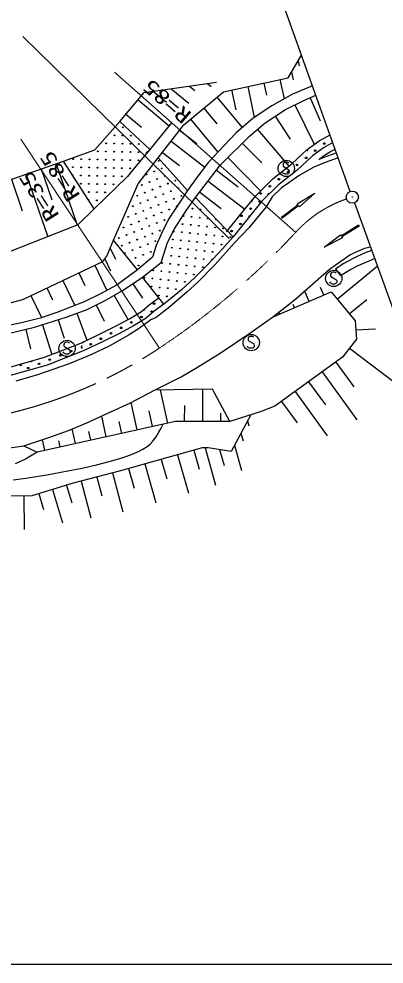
# Model space of a CAD drawing. Units: millimetres, scale not verified. Extents: x 40000 to 680000, y 20000 to 380000.
# Drawn here: x 209849 to 254536, y 205000 to 320694 of the extents above; entities that cross this region are included whole.
import ezdxf
from ezdxf.enums import TextEntityAlignment as Align

# ---------------------------------------------------------------- set-up
doc = ezdxf.new("R2010")
doc.units = ezdxf.units.MM
doc.header["$LTSCALE"] = 1000
doc.linetypes.add('CHAIN', pattern=[18.5, 12, -1.5, 3.5, -1.5])
for name, color, linetype, lineweight in [('M-BGD', 7, 'Continuous', 25), ('M-BGD-HTXT', 7, 'Continuous', 13), ('M-BMK', 2, 'CHAIN', 13), ('M-STR-STRC', 7, 'Continuous', 25), ('M-TTL-BAND', 7, 'Continuous', 25)]:
    doc.layers.add(name, color=color, linetype=linetype, lineweight=lineweight)
doc.layers.add('M-OTRS', color=7, linetype='Continuous')
doc.styles.add('ＭＳ ゴシック', font='')
doc.styles.get('ＭＳ ゴシック').set_extended_font_data('MS Gothic')

# ---------------------------------------------------------------- blocks, each defined once
blk = doc.blocks.new('BUHIN2')
at = {"color": 6, "linetype": 'Continuous', "lineweight": 25}
for radius in [746, 22.5]:
    blk.add_circle((0, 0), radius, dxfattribs=at)
blk = doc.blocks.new('BUHIN14')
at = {"color": 7, "linetype": 'Continuous', "lineweight": 25}
blk.add_lwpolyline([(-708, 107), (-749, 37), (-760, -45), (-749, -151), (-703, -299), (-632, -413), (-528, -496), (-403, -526), (-292, -497), (-222, -471), (-138, -403), (-106, -320), (36, 293), (104, 377), (212, 452), (329, 478), (431, 472), (537, 431), (626, 296), (693, 77), (708, -23), (693, -127), (645, -226), (555, -327)], dxfattribs=at)
blk.add_circle((0, 0), 995, dxfattribs=at)

msp = doc.modelspace()

# ---------------------------------------------------------------- linework, layer by layer
at = {"layer": 'M-BGD'}
for p, q in [((243459, 318986), (239114, 331145)), ((250392, 299586), (243459, 318986)), ((242786, 313485), (244429, 316272)), ((244018, 315576), (244156, 314933)), ((243196, 314182), (243404, 313218)), ((225166, 311681), (234041, 312934)), ((230713, 312464), (231357, 311927)), ((232932, 312777), (233361, 312419)), ((234877, 311785), (242786, 313485)), ((237843, 312423), (238655, 308643)), ((239820, 312848), (240142, 311349)), ((241797, 313273), (242305, 310910)), ((245770, 312520), (243308, 311467)), ((222207, 308131), (225166, 311681)), ((226275, 311837), (227897, 310486)), ((228494, 312151), (230641, 310362)), ((230039, 307748), (234877, 311785)), ((235865, 311998), (236385, 309579)), ((243308, 311467), (240802, 310074)), ((244788, 310741), (246189, 311348)), ((224426, 310793), (228233, 307621)), ((234070, 311112), (237174, 307393)), ((240802, 310074), (238505, 308543)), ((242456, 309592), (244788, 310741)), ((243622, 310167), (245998, 305342)), ((245489, 311044), (246716, 308212)), ((222947, 309018), (224859, 307425)), ((232458, 309766), (234056, 307851)), ((239985, 307991), (242456, 309592)), ((219149, 304672), (222207, 308131)), ((222207, 308131), (225862, 304720)), ((228507, 307956), (225862, 304720)), ((226906, 303675), (230039, 307748)), ((230845, 308421), (234206, 304393)), ((238505, 308543), (236451, 306768)), ((238071, 306355), (239985, 307991)), ((241221, 308792), (243058, 305955)), ((229517, 307069), (231610, 305458)), ((236451, 306768), (234920, 305167)), ((239028, 307173), (242881, 302665)), ((228472, 305712), (232597, 302539)), ((234521, 302840), (238071, 306355)), ((237183, 305477), (239566, 303070)), ((245120, 304689), (246577, 305772)), ((246577, 305772), (247919, 306506)), ((248260, 305553), (247118, 304928)), ((215320, 303276), (219149, 304672)), ((225862, 304720), (224004, 302481)), ((227428, 304354), (229496, 302764)), ((234920, 305167), (233062, 303151)), ((243231, 302940), (245120, 304689)), ((247118, 304928), (245760, 303919)), ((247239, 304029), (247976, 304466)), ((247976, 304466), (248546, 304753)), ((248714, 304281), (248068, 304063)), ((195239, 296347), (215320, 303276)), ((219044, 297463), (215320, 303276)), ((224433, 300524), (226906, 303675)), ((226906, 303675), (230486, 299705)), ((233062, 303151), (231635, 301271)), ((235408, 303719), (239431, 299656)), ((245760, 303919), (243881, 302179)), ((247319, 303130), (245937, 302542)), ((246559, 303476), (247239, 304029)), ((247158, 303729), (246559, 303476)), ((248068, 304063), (247158, 303729)), ((248930, 303679), (247319, 303130)), ((212582, 302331), (213890, 298539)), ((214407, 302961), (216997, 295454)), ((224004, 302481), (223144, 301407)), ((231458, 298837), (234521, 302840)), ((234010, 302173), (236673, 300136)), ((240957, 301156), (243231, 302940)), ((243881, 302179), (241618, 300404)), ((245937, 302542), (244128, 301529)), ((208931, 301071), (210266, 297200)), ((210756, 301701), (213400, 294038)), ((223144, 301407), (219044, 297463)), ((231635, 301271), (230486, 299705)), ((232989, 300839), (237489, 297395)), ((238822, 299057), (240957, 301156)), ((244128, 301529), (242871, 300617)), ((222285, 295583), (224433, 300524)), ((230486, 299705), (229374, 298032)), ((241618, 300404), (239565, 298385)), ((241995, 300007), (240827, 298896)), ((242871, 300617), (241995, 300007)), ((230362, 297302), (231458, 298837)), ((231458, 298837), (236050, 294002)), ((231968, 299505), (234600, 297491)), ((237504, 297413), (238822, 299057)), ((240827, 298896), (240090, 297709)), ((219044, 297463), (217060, 295479)), ((229374, 298032), (228171, 296185)), ((235269, 294628), (237504, 297413)), ((239565, 298385), (236050, 294002)), ((240090, 297709), (237981, 295110)), ((250900, 298175), (260458, 271756)), ((228171, 296185), (227312, 294423)), ((228902, 294982), (230362, 297302)), ((217060, 295479), (201154, 289214)), ((221431, 293612), (222285, 295583)), ((237981, 295110), (236196, 293232)), ((227312, 294423), (226625, 292963)), ((228042, 293306), (228902, 294982)), ((236050, 294002), (234745, 292533)), ((220598, 291634), (221431, 293612)), ((224369, 289990), (221431, 293612)), ((226625, 292963), (226195, 291545)), ((227269, 290857), (228042, 293306)), ((236196, 293232), (233878, 290638)), ((252180, 292615), (252840, 292813)), ((220119, 291010), (220598, 291634)), ((221015, 292623), (221658, 291271)), ((234745, 292533), (232940, 290600)), ((248557, 290561), (250334, 291807)), ((250334, 291807), (251326, 292269)), ((251996, 291969), (250819, 291415)), ((251326, 292269), (252180, 292615)), ((253009, 292346), (251996, 291969)), ((210349, 286365), (220119, 291010)), ((219142, 290545), (220608, 287464)), ((220359, 291322), (221046, 289877)), ((226195, 291545), (224369, 289990)), ((224977, 289071), (227269, 290857)), ((232940, 290600), (231393, 289053)), ((233878, 290638), (231744, 288458)), ((247857, 290046), (248557, 290561)), ((249526, 290699), (248580, 290076)), ((248812, 286392), (253705, 290421)), ((250819, 291415), (249526, 290699)), ((250334, 289961), (251349, 290515)), ((251349, 290515), (252411, 290976)), ((252411, 290976), (253368, 291352)), ((217188, 289616), (217935, 288046)), ((224369, 289990), (221891, 288158)), ((243727, 286415), (247857, 290046)), ((248580, 290076), (249203, 289268)), ((249203, 289268), (250334, 289961)), ((215234, 288687), (216697, 285610)), ((221891, 288158), (219851, 287054)), ((222617, 287489), (224977, 289071)), ((223797, 288280), (224988, 286503)), ((227581, 285762), (224977, 289071)), ((231393, 289053), (229761, 287549)), ((231744, 288458), (230431, 287295)), ((213280, 287758), (213979, 286288)), ((219851, 287054), (217832, 286055)), ((220384, 286215), (222617, 287489)), ((230431, 287295), (228334, 285451)), ((229761, 287549), (228386, 286432)), ((240865, 284176), (248079, 287282)), ((245373, 286118), (244795, 287461)), ((247177, 286894), (246772, 287834)), ((248079, 287282), (251012, 283721)), ((202889, 284388), (210349, 286365)), ((211326, 286829), (212610, 284130)), ((217832, 286055), (214476, 284739)), ((218218, 285144), (220384, 286215)), ((221500, 286852), (223199, 283876)), ((225768, 285695), (227000, 286575)), ((228386, 286432), (227581, 285762)), ((240865, 284176), (243727, 286415)), ((250279, 284611), (252408, 286365)), ((214476, 284739), (212435, 284073)), ((215639, 284171), (218218, 285144)), ((216928, 284657), (218170, 281367)), ((219301, 285679), (220275, 283709)), ((223379, 283987), (224845, 284890)), ((224845, 284890), (225768, 285695)), ((226389, 284910), (225439, 284082)), ((227581, 285762), (226389, 284910)), ((228334, 285451), (226629, 284138)), ((241766, 284565), (241651, 284833)), ((243570, 285341), (243396, 285744)), ((210166, 283511), (207980, 283053)), ((212435, 284073), (210166, 283511)), ((211751, 282945), (215639, 284171)), ((214667, 283864), (215370, 281634)), ((221688, 283082), (223379, 283987)), ((225439, 284082), (223877, 283120)), ((225995, 283873), (224613, 282859)), ((226629, 284138), (225995, 283873)), ((238118, 282215), (240865, 284176)), ((251012, 283721), (251141, 281513)), ((207493, 281923), (211751, 282945)), ((210687, 282689), (211261, 280295)), ((212723, 283251), (213869, 279617)), ((219646, 282049), (221688, 283082)), ((223877, 283120), (222150, 282195)), ((224613, 282859), (223334, 282018)), ((251076, 282617), (253479, 282757)), ((217422, 281021), (219646, 282049)), ((220081, 281149), (217818, 280102)), ((222150, 282195), (220081, 281149)), ((223334, 282018), (220910, 280654)), ((234481, 279765), (238118, 282215)), ((251141, 281513), (249449, 279282)), ((212973, 279274), (214899, 280011)), ((214899, 280011), (217422, 281021)), ((217818, 280102), (215263, 279080)), ((220910, 280654), (218660, 279562)), ((250295, 280397), (257380, 275024)), ((210719, 278617), (212973, 279274)), ((215263, 279080), (213292, 278326)), ((218660, 279562), (216016, 278465)), ((231719, 278052), (234481, 279765)), ((249449, 279282), (241159, 273276)), ((208277, 277947), (210719, 278617)), ((213292, 278326), (210991, 277655)), ((216016, 278465), (212111, 277115)), ((229705, 276877), (231719, 278052)), ((248620, 278681), (250814, 275653)), ((210991, 277655), (208509, 276974)), ((212111, 277115), (209467, 276356)), ((226425, 275234), (229705, 276877)), ((246962, 277480), (251199, 271632)), ((233542, 275365), (226469, 275255)), ((235678, 271412), (233542, 275365)), ((245304, 276279), (247347, 273459)), ((223488, 273702), (226425, 275234)), ((228081, 271213), (227191, 275248)), ((232351, 271416), (232356, 275343)), ((243646, 275078), (247582, 269646)), ((220747, 272420), (223488, 273702)), ((224313, 270381), (223571, 273745)), ((230132, 271419), (230135, 273361)), ((241159, 273276), (239509, 272647)), ((241988, 273877), (243881, 271265)), ((218166, 271266), (220747, 272420)), ((220545, 269550), (219987, 272080)), ((226197, 270797), (225770, 272733)), ((234569, 271414), (234570, 272437)), ((239509, 272647), (235678, 271412)), ((238229, 272234), (235814, 267754)), ((229023, 271420), (212067, 267680)), ((215900, 270322), (218166, 271266)), ((222429, 269966), (222105, 271435)), ((235678, 271412), (229023, 271420)), ((237826, 271487), (238001, 270867)), ((213404, 269398), (215900, 270322)), ((216777, 268719), (216380, 270521)), ((218661, 269135), (218425, 270205)), ((237021, 269994), (237283, 269064)), ((207830, 268072), (210465, 268428)), ((210465, 268428), (213404, 269398)), ((210465, 268428), (212067, 267680)), ((213009, 267888), (212725, 269174)), ((214893, 268304), (214725, 269064)), ((236216, 268501), (237089, 265400)), ((212067, 267680), (210643, 266790)), ((232268, 268189), (222261, 265372)), ((229266, 267344), (230589, 262644)), ((231267, 267907), (231924, 265573)), ((232992, 268189), (232268, 268189)), ((232630, 268189), (233917, 263616)), ((235814, 267754), (232992, 268189)), ((234403, 267971), (234950, 266026)), ((210643, 266790), (209397, 266220)), ((225263, 266217), (226604, 261454)), ((227265, 266780), (227930, 264415)), ((222261, 265372), (216508, 263852)), ((221302, 265119), (222561, 260353)), ((223262, 265654), (223937, 263257)), ((216508, 263852), (211443, 262333)), ((217467, 264106), (218648, 259636)), ((219385, 264612), (219995, 262303)), ((213975, 263093), (215201, 259006)), ((215664, 263599), (216305, 261462)), ((211443, 262333), (199367, 262224)), ((210436, 262324), (210474, 258184)), ((212287, 262586), (212872, 260636))]:
    msp.add_line(p, q, dxfattribs=at)
msp.add_lwpolyline([(209149, 264265), (210710, 264472), (213259, 264892), (215817, 265374), (217594, 265719), (219341, 266120), (220899, 266518), (222469, 266982), (223484, 267326), (224482, 267729), (225031, 268009), (225541, 268337), (225914, 268643), (226253, 269001), (226640, 269533), (226980, 270103), (227249, 270594), (227509, 271086)], dxfattribs=at)
for centre, radius in [((222554, 307420), 49.7), ((220516, 305459), 49.7), ((221515, 305440), 49.7), ((221535, 306439), 49.7), ((222515, 305420), 49.7), ((222535, 306420), 49.7), ((223515, 305401), 49.7), ((223535, 306400), 49.7), ((247222, 305436), 99.5), ((219496, 304479), 49.7), ((220496, 304459), 49.7), ((221496, 304440), 49.7), ((222496, 304420), 49.7), ((223496, 304401), 49.7), ((224495, 304381), 49.7), ((224515, 305381), 49.7), ((225495, 304362), 49.7), ((246110, 304563), 99.5), ((216477, 303537), 49.7), ((217477, 303518), 49.7), ((218477, 303498), 49.7), ((219477, 303479), 49.7), ((220477, 303459), 49.7), ((221477, 303440), 49.7), ((222476, 303420), 49.7), ((223476, 303401), 49.7), ((224476, 303382), 49.7), ((226955, 303323), 49.7), ((244997, 303690), 99.5), ((216458, 302537), 49.7), ((217458, 302518), 49.7), ((218458, 302498), 49.7), ((219457, 302479), 49.7), ((220457, 302460), 49.7), ((221457, 302440), 49.7), ((222457, 302421), 49.7), ((223457, 302401), 49.7), ((226392, 302026), 49.7), ((227322, 302393), 49.7), ((242772, 301944), 99.5), ((243884, 302817), 99.5), ((217438, 301518), 49.7), ((218438, 301499), 49.7), ((219438, 301479), 49.7), ((220438, 301460), 49.7), ((221438, 301440), 49.7), ((222437, 301421), 49.7), ((225462, 301658), 49.7), ((226760, 301096), 49.7), ((227690, 301463), 49.7), ((228988, 300901), 49.7), ((241659, 301071), 99.5), ((217419, 300518), 49.7), ((218419, 300499), 49.7), ((219419, 300479), 49.7), ((220418, 300460), 49.7), ((221418, 300440), 49.7), ((224900, 300360), 49.7), ((225830, 300728), 49.7), ((226198, 299798), 49.7), ((227128, 300166), 49.7), ((228058, 300533), 49.7), ((228425, 299603), 49.7), ((229355, 299971), 49.7), ((240547, 300198), 99.5), ((218399, 299499), 49.7), ((219380, 298480), 49.7), ((219399, 299480), 49.7), ((220399, 299460), 49.7), ((224338, 299063), 49.7), ((225268, 299430), 49.7), ((225635, 298500), 49.7), ((226565, 298868), 49.7), ((227495, 299236), 49.7), ((228793, 298673), 49.7), ((229723, 299041), 49.7), ((239434, 299325), 99.5), ((223776, 297765), 49.7), ((224705, 298133), 49.7), ((226003, 297570), 49.7), ((226933, 297938), 49.7), ((227863, 298306), 49.7), ((228231, 297376), 49.7), ((231081, 297466), 49.7), ((232076, 297363), 49.7), ((238201, 297460), 99.5), ((239314, 298333), 99.5), ((223213, 296467), 49.7), ((224143, 296835), 49.7), ((225073, 297203), 49.7), ((225441, 296273), 49.7), ((226371, 296640), 49.7), ((227301, 297008), 49.7), ((229984, 296574), 49.7), ((230978, 296471), 49.7), ((231973, 296368), 49.7), ((232968, 296265), 49.7), ((237089, 296587), 99.5), ((222651, 295170), 49.7), ((223581, 295538), 49.7), ((224511, 295905), 49.7), ((224878, 294975), 49.7), ((225808, 295343), 49.7), ((226738, 295711), 49.7), ((227668, 296078), 49.7), ((229881, 295579), 49.7), ((230875, 295477), 49.7), ((231870, 295374), 49.7), ((232865, 295271), 49.7), ((233859, 295168), 49.7), ((234854, 295065), 49.7), ((236969, 295594), 99.5), ((222089, 293872), 49.7), ((223019, 294240), 49.7), ((223949, 294608), 49.7), ((225246, 294045), 49.7), ((226176, 294413), 49.7), ((227106, 294781), 49.7), ((229778, 294585), 49.7), ((230772, 294482), 49.7), ((231767, 294379), 49.7), ((232762, 294276), 49.7), ((233757, 294173), 49.7), ((234751, 294070), 49.7), ((235746, 293967), 49.7), ((235856, 294721), 99.5), ((222456, 292942), 49.7), ((223386, 293310), 49.7), ((224316, 293678), 49.7), ((224684, 292748), 49.7), ((225614, 293115), 49.7), ((226544, 293483), 49.7), ((228577, 292698), 49.7), ((228680, 293693), 49.7), ((229675, 293590), 49.7), ((230670, 293487), 49.7), ((231664, 293384), 49.7), ((232659, 293281), 49.7), ((233654, 293178), 49.7), ((234648, 293076), 49.7), ((222824, 292012), 49.7), ((223754, 292380), 49.7), ((225051, 291818), 49.7), ((225981, 292185), 49.7), ((228474, 291704), 49.7), ((229469, 291601), 49.7), ((229572, 292595), 49.7), ((230567, 292493), 49.7), ((231561, 292390), 49.7), ((232556, 292287), 49.7), ((233551, 292184), 49.7), ((224122, 291450), 49.7), ((224489, 290520), 49.7), ((227377, 290812), 49.7), ((228371, 290709), 49.7), ((229366, 290606), 49.7), ((230361, 290503), 49.7), ((230464, 291498), 49.7), ((231356, 290400), 49.7), ((231458, 291395), 49.7), ((232453, 291292), 49.7), ((226279, 289920), 49.7), ((227274, 289817), 49.7), ((228269, 289714), 49.7), ((229263, 289611), 49.7), ((230258, 289508), 49.7), ((231253, 289406), 49.7), ((232350, 290297), 49.7), ((225182, 289028), 49.7), ((226176, 288925), 49.7), ((227171, 288822), 49.7), ((228166, 288720), 49.7), ((229160, 288617), 49.7), ((230155, 288514), 49.7), ((226073, 287931), 49.7), ((227068, 287828), 49.7), ((228063, 287725), 49.7), ((229057, 287622), 49.7), ((226395, 285836), 99.5), ((226965, 286833), 49.7), ((227960, 286730), 49.7), ((226105, 284879), 99.5), ((223612, 283545), 99.5), ((224859, 284212), 99.5), ((221118, 282210), 99.5), ((222365, 282877), 99.5), ((219871, 281543), 99.5), ((216254, 280025), 99.5), ((218624, 280875), 99.5), ((213621, 278992), 99.5), ((214937, 279508), 99.5), ((210988, 277958), 99.5), ((212304, 278475), 99.5)]:
    msp.add_circle(centre, radius, dxfattribs=at)
for centre, radius, start, end in [((221554, 307439), 49.7, 267.3686, 9.64733), ((246229, 305556), 99.5, 236.37846, 16.88782), ((245117, 304683), 99.5, 221.46934, 38.38285), ((216439, 301538), 49.7, 297.77996, 127.51815), ((228620, 301831), 49.7, 181.30427, 262.7742), ((218380, 298499), 49.7, 303.14916, 122.14894), ((231184, 298461), 49.7, 239.13311, 49.85862), ((238321, 298452), 99.5, 238.3383, 44.1974), ((240427, 299206), 99.5, 55.5297, 213.49106), ((229161, 297743), 49.7, 31.60028, 262.26373), ((233962, 296163), 49.7, 102.21978, 344.81976), ((238082, 296467), 99.5, 76.95803, 205.57774), ((228783, 294688), 49.7, 207.43014, 98.27494), ((225419, 290888), 49.7, 37.40821, 223.41405), ((233448, 291189), 49.7, 8.3099, 265.64018), ((225148, 285169), 99.5, 227.02401, 35.1375), ((227352, 285547), 99.5, 60.58865, 190.49034), ((217667, 281165), 99.5, 221.12745, 8.49765), ((217570, 280542), 99.5, 80.60003, 326.02124), ((211388, 278875), 99.5, 233.24562, 339.25585), ((210071, 278358), 99.5, 143.06187, 67.63772)]:
    msp.add_arc(centre, radius, start, end, dxfattribs=at)
at = {"layer": 'M-BGD-HTXT'}
for p, q in [((221561, 314177), (243718, 294569)), ((210091, 305990), (227046, 280404))]:
    msp.add_line(p, q, dxfattribs=at)
at = {"layer": 'M-BMK'}
for centre, radius, start, end in [((254805, 284475), 14994, 108.97504, 137.68463), ((175406, 358074), 93270, 303.61859, 317.08859), ((195502, 327867), 56989, 263.9635, 303.60825)]:
    msp.add_arc(centre, radius, start, end, dxfattribs=at)
at = {"layer": 'M-STR-STRC'}
for p, q in [((235588, 293831), (210313, 318537)), ((243900, 298056), (246041, 299366)), ((246041, 299366), (244168, 297695)), ((241983, 296444), (243989, 297936)), ((244079, 297815), (242072, 296324)), ((243989, 297936), (243900, 298056)), ((244168, 297695), (244079, 297815)), ((242072, 296324), (241983, 296444)), ((249294, 294135), (251407, 295471)), ((251487, 295345), (249375, 294008)), ((251407, 295471), (251487, 295345)), ((247222, 292735), (249214, 294262)), ((249455, 293881), (247222, 292735)), ((249214, 294262), (249294, 294135)), ((249375, 294008), (249455, 293881))]:
    msp.add_line(p, q, dxfattribs=at)
at = {"layer": 'M-TTL-BAND'}
msp.add_line((40000, 205000), (579000, 205000), dxfattribs=at)

# ---------------------------------------------------------------- block references
at = {"layer": 'M-OTRS', "rotation": 252.95278}
msp.add_blockref('BUHIN2', (250645, 298880), dxfattribs=at)
at = {"layer": 'M-STR-STRC', "rotation": 252.95278}
for p in [(242564, 302390), (248378, 288927), (238280, 281073), (215740, 280359)]:
    msp.add_blockref('BUHIN14', p, dxfattribs=at)

# ---------------------------------------------------------------- texts
at = {"layer": 'M-BGD-HTXT', "style": 'ＭＳ ゴシック', "width": 1.35}
for s, rotation, p in [('R=85', 139.4, (231475, 309517)), ('R=85', 122.3, (217881, 299360)), ('R=35', 122.3, (215319, 296926))]:
    msp.add_text(s, height=1833, rotation=rotation, dxfattribs=at).set_placement(p, align=Align.BOTTOM_LEFT)

doc.saveas('drawing.dxf')
